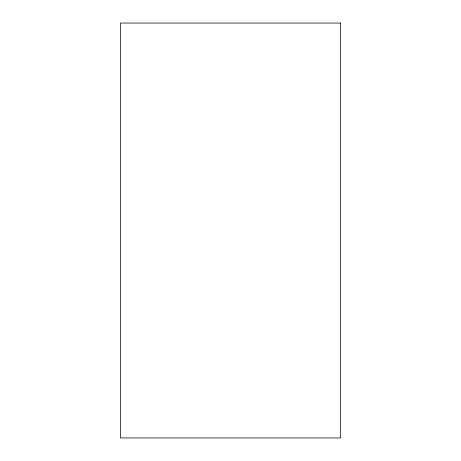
<?xml version="1.0" encoding="UTF-8"?>
<svg xmlns="http://www.w3.org/2000/svg" width="461" height="461" viewBox="0 0 461 461"><rect width="100%" height="100%" fill="white"/><g stroke="black" fill="none" stroke-linecap="round" stroke-linejoin="round"><path stroke-width="0.69" d="M340.581 23.05L120.419 23.05L120.419 437.95L340.581 437.95L340.581 23.05"/></g></svg>
